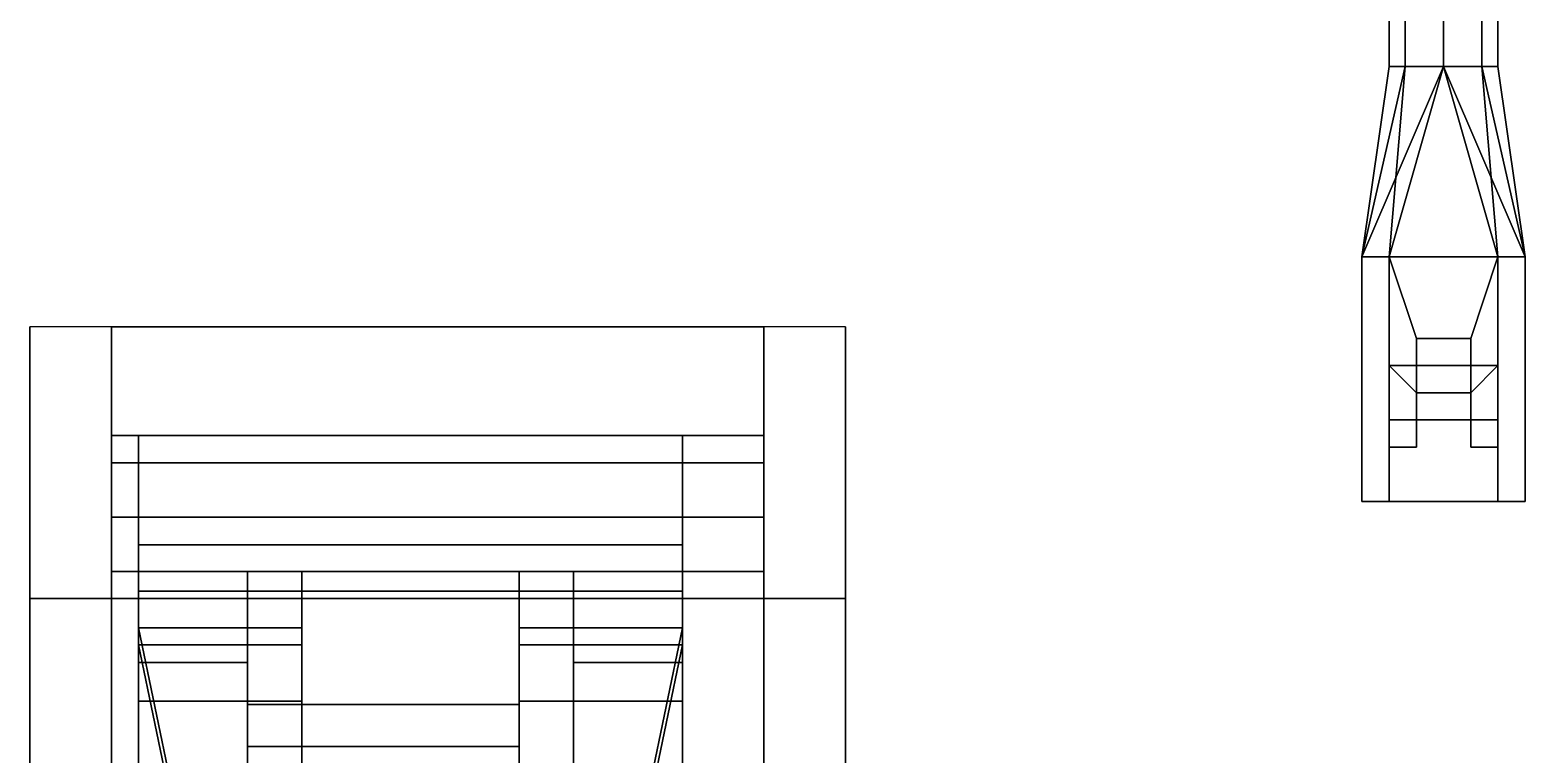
# Model space of a CAD drawing. Header units: millimetres. Extents: x -0.9 to 1.2, y -2.1 to 13.
# Drawn here: x 0.63 to 1.18, y 1.953 to 2.219 of the extents above; entities that cross this region are included whole.
import ezdxf

# ---------------------------------------------------------------- set-up
doc = ezdxf.new("R2010")
doc.units = ezdxf.units.MM
for name, color, linetype in [('fenders', 6, 'Continuous'), ('rear_wheel_39', 2, 'Continuous'), ('tmp', 4, 'Continuous'), ('tools', 3, 'Continuous'), ('tracks', 3, 'Continuous'), ('wheels', 2, 'Continuous')]:
    doc.layers.add(name, color=color, linetype=linetype)

msp = doc.modelspace()

# ---------------------------------------------------------------- linework, layer by layer
at = {"layer": 'fenders'}
for points in [[(0.93, 2.01, 0.82), (0.93, 2.11, 0.73), (0.63, 2.11, 0.73), (0.63, 2.01, 0.82)], [(0.63, 2.01, 0.82), (0.63, 2.11, 0.73), (0.63, 1.84308, 0.71)], [(0.93, 2, 0.79), (0.93, 2.09, 0.71), (0.93, 2.11, 0.73), (0.93, 2.01, 0.82)], [(0.93, 1.9, 0.88), (0.93, 2.01, 0.82), (0.63, 2.01, 0.82), (0.63, 1.9, 0.88)], [(0.63, 1.9, 0.88), (0.63, 2.01, 0.82), (0.63, 1.84308, 0.71), (0.63, 1.79, 0.89)], [(0.93, 1.89, 0.83), (0.93, 2, 0.79), (0.93, 2.01, 0.82), (0.93, 1.9, 0.88)]]:
    msp.add_3dface(points, dxfattribs=at)
at = {"layer": 'rear_wheel_39'}
for points in [[(0.67, 2.02981, 0.33), (0.67, 2.07, 0.48), (0.87, 2.07, 0.48), (0.87, 2.02981, 0.33)], [(0.67, 2.07, 0.48), (0.67, 2.02981, 0.33), (0.67, 1.98651, 0.355), (0.67, 2.02, 0.48)], [(0.67, 2.02981, 0.63), (0.67, 2.07, 0.48), (0.67, 2.02, 0.48), (0.67, 1.98651, 0.605)], [(0.67, 2.07, 0.48), (0.67, 2.02981, 0.63), (0.87, 2.02981, 0.63), (0.87, 2.07, 0.48)], [(0.87, 2.02981, 0.33), (0.87, 2.07, 0.48), (0.87, 2.02, 0.48), (0.87, 1.98651, 0.355)], [(0.87, 2.07, 0.48), (0.87, 2.02981, 0.63), (0.87, 1.98651, 0.605), (0.87, 2.02, 0.48)], [(0.67, 2.02981, 0.33), (0.67, 1.92, 0.22019), (0.67, 1.895, 0.26349), (0.67, 1.98651, 0.355)], [(0.67, 1.92, 0.73981), (0.67, 2.02981, 0.63), (0.67, 1.98651, 0.605), (0.67, 1.895, 0.69651)], [(0.67, 2.02981, 0.63), (0.67, 1.92, 0.73981), (0.87, 1.92, 0.73981), (0.87, 2.02981, 0.63)], [(0.67, 1.92, 0.22019), (0.67, 2.02981, 0.33), (0.87, 2.02981, 0.33), (0.87, 1.92, 0.22019)], [(0.87, 1.92, 0.22019), (0.87, 2.02981, 0.33), (0.87, 1.98651, 0.355), (0.87, 1.895, 0.26349)], [(0.87, 2.02981, 0.63), (0.87, 1.92, 0.73981), (0.87, 1.895, 0.69651), (0.87, 1.98651, 0.605)], [(0.71, 1.98651, 0.355), (0.71, 2.02, 0.48), (0.67, 2.02, 0.48), (0.67, 1.98651, 0.355)], [(0.71, 2.02, 0.48), (0.71, 1.98651, 0.605), (0.67, 1.98651, 0.605), (0.67, 2.02, 0.48)], [(0.71, 1.98651, 0.605), (0.71, 2.02, 0.48), (0.71, 1.86, 0.48), (0.71, 1.84794, 0.525)], [(0.71, 2.02, 0.48), (0.71, 1.98651, 0.355), (0.71, 1.84794, 0.435), (0.71, 1.86, 0.48)], [(0.83, 2.02, 0.48), (0.83, 1.98651, 0.355), (0.87, 1.98651, 0.355), (0.87, 2.02, 0.48)], [(0.83, 1.98651, 0.605), (0.83, 2.02, 0.48), (0.87, 2.02, 0.48), (0.87, 1.98651, 0.605)], [(0.83, 1.98651, 0.355), (0.83, 2.02, 0.48), (0.83, 1.86, 0.48), (0.83, 1.84794, 0.435)], [(0.83, 2.02, 0.48), (0.83, 1.98651, 0.605), (0.83, 1.84794, 0.525), (0.83, 1.86, 0.48)], [(0.71, 1.895, 0.26349), (0.71, 1.98651, 0.355), (0.67, 1.98651, 0.355), (0.67, 1.895, 0.26349)], [(0.71, 1.98651, 0.605), (0.71, 1.895, 0.69651), (0.67, 1.895, 0.69651), (0.67, 1.98651, 0.605)], [(0.71, 1.98651, 0.355), (0.71, 1.895, 0.26349), (0.71, 1.815, 0.40206), (0.71, 1.84794, 0.435)], [(0.71, 1.895, 0.69651), (0.71, 1.98651, 0.605), (0.71, 1.84794, 0.525), (0.71, 1.815, 0.55794)], [(0.83, 1.98651, 0.355), (0.83, 1.895, 0.26349), (0.87, 1.895, 0.26349), (0.87, 1.98651, 0.355)], [(0.83, 1.895, 0.26349), (0.83, 1.98651, 0.355), (0.83, 1.84794, 0.435), (0.83, 1.815, 0.40206)], [(0.83, 1.895, 0.69651), (0.83, 1.98651, 0.605), (0.87, 1.98651, 0.605), (0.87, 1.895, 0.69651)], [(0.83, 1.98651, 0.605), (0.83, 1.895, 0.69651), (0.83, 1.815, 0.55794), (0.83, 1.84794, 0.525)]]:
    msp.add_3dface(points, dxfattribs=at)
at = {"layer": 'tmp', "extrusion": (-1, 0, 0)}
for p, q in [((1.14, 2.06576, 1.07), (1.14, 2.06576, 1.03)), ((1.16, 2.06576, 1.07), (1.16, 2.06576, 1.03))]:
    msp.add_line(p, q, dxfattribs=at)
at = {"layer": 'tmp', "extrusion": (1, -1.49966e-32, 1.22461e-16)}
for p, q in [((1.14, 2.06576, 1.15), (1.14, 2.06576, 1.19)), ((1.16, 2.06576, 1.15), (1.16, 2.06576, 1.19))]:
    msp.add_line(p, q, dxfattribs=at)
at = {"layer": 'tools'}
for points in [[(1.13586, 2.20576, 1.09586), (1.13, 2.20576, 1.11), (1.13, 2.79576, 1.11), (1.13586, 2.79576, 1.09586)], [(1.13, 2.20576, 1.11), (1.13586, 2.20576, 1.12414), (1.13586, 2.79576, 1.12414), (1.13, 2.79576, 1.11)], [(1.15, 2.20576, 1.09), (1.13586, 2.20576, 1.09586), (1.13586, 2.79576, 1.09586), (1.15, 2.79576, 1.09)], [(1.13586, 2.20576, 1.12414), (1.15, 2.20576, 1.13), (1.15, 2.79576, 1.13), (1.13586, 2.79576, 1.12414)], [(1.16414, 2.20576, 1.09586), (1.15, 2.20576, 1.09), (1.15, 2.79576, 1.09), (1.16414, 2.79576, 1.09586)], [(1.15, 2.20576, 1.13), (1.16414, 2.20576, 1.12414), (1.16414, 2.79576, 1.12414), (1.15, 2.79576, 1.13)], [(1.17, 2.20576, 1.11), (1.16414, 2.20576, 1.09586), (1.16414, 2.79576, 1.09586), (1.17, 2.79576, 1.11)], [(1.16414, 2.20576, 1.12414), (1.17, 2.20576, 1.11), (1.17, 2.79576, 1.11), (1.16414, 2.79576, 1.12414)], [(1.13586, 2.20576, 1.12414), (1.12, 2.13576, 1.13), (1.12, 2.13576, 1.13), (1.13, 2.13576, 1.15)], [(1.13, 2.20576, 1.11), (1.12, 2.13576, 1.13), (1.12, 2.13576, 1.13), (1.13586, 2.20576, 1.12414)], [(1.13586, 2.20576, 1.09586), (1.12, 2.13576, 1.13), (1.12, 2.13576, 1.13), (1.13, 2.20576, 1.11)], [(1.12, 2.13576, 1.09), (1.12, 2.13576, 1.13), (1.12, 2.13576, 1.13), (1.13586, 2.20576, 1.09586)], [(1.12, 2.13576, 1.09), (1.13586, 2.20576, 1.09586), (1.13586, 2.20576, 1.09586), (1.15, 2.20576, 1.09)], [(1.12, 2.13576, 1.09), (1.15, 2.20576, 1.09), (1.15, 2.20576, 1.09), (1.13, 2.13576, 1.07)], [(1.17, 2.13576, 1.15), (1.15, 2.20576, 1.13), (1.15, 2.20576, 1.13), (1.13, 2.13576, 1.15)], [(1.15, 2.20576, 1.13), (1.13586, 2.20576, 1.12414), (1.13586, 2.20576, 1.12414), (1.13, 2.13576, 1.15)], [(1.13, 2.13576, 1.07), (1.15, 2.20576, 1.09), (1.15, 2.20576, 1.09), (1.17, 2.13576, 1.07)], [(1.16414, 2.20576, 1.12414), (1.15, 2.20576, 1.13), (1.15, 2.20576, 1.13), (1.17, 2.13576, 1.15)], [(1.18, 2.13576, 1.09), (1.15, 2.20576, 1.09), (1.15, 2.20576, 1.09), (1.16414, 2.20576, 1.09586)], [(1.18, 2.13576, 1.09), (1.17, 2.13576, 1.07), (1.17, 2.13576, 1.07), (1.15, 2.20576, 1.09)], [(1.18, 2.13576, 1.13), (1.16414, 2.20576, 1.12414), (1.16414, 2.20576, 1.12414), (1.17, 2.13576, 1.15)], [(1.18, 2.13576, 1.13), (1.17, 2.20576, 1.11), (1.17, 2.20576, 1.11), (1.16414, 2.20576, 1.12414)], [(1.18, 2.13576, 1.13), (1.16414, 2.20576, 1.09586), (1.16414, 2.20576, 1.09586), (1.17, 2.20576, 1.11)], [(1.18, 2.13576, 1.13), (1.18, 2.13576, 1.09), (1.18, 2.13576, 1.09), (1.16414, 2.20576, 1.09586)], [(1.13, 2.04576, 1.07), (1.12, 2.04576, 1.09), (1.12, 2.13576, 1.09), (1.13, 2.13576, 1.07)], [(1.12, 2.04576, 1.13), (1.13, 2.04576, 1.15), (1.13, 2.13576, 1.15), (1.12, 2.13576, 1.13)], [(1.12, 2.04576, 1.09), (1.12, 2.04576, 1.13), (1.12, 2.13576, 1.13), (1.12, 2.13576, 1.09)], [(1.13, 2.06576, 1.07), (1.13, 2.13576, 1.07), (1.14, 2.10576, 1.07), (1.14, 2.06576, 1.07)], [(1.14, 2.10576, 1.07), (1.13, 2.13576, 1.07), (1.17, 2.13576, 1.07), (1.16, 2.10576, 1.07)], [(1.16, 2.10576, 1.15), (1.17, 2.13576, 1.15), (1.13, 2.13576, 1.15), (1.14, 2.10576, 1.15)], [(1.14, 2.06576, 1.15), (1.14, 2.10576, 1.15), (1.13, 2.13576, 1.15), (1.13, 2.06576, 1.15)], [(1.16, 2.06576, 1.07), (1.16, 2.10576, 1.07), (1.17, 2.13576, 1.07), (1.17, 2.06576, 1.07)], [(1.17, 2.06576, 1.15), (1.17, 2.13576, 1.15), (1.16, 2.10576, 1.15), (1.16, 2.06576, 1.15)], [(1.18, 2.04576, 1.09), (1.17, 2.04576, 1.07), (1.17, 2.13576, 1.07), (1.18, 2.13576, 1.09)], [(1.17, 2.04576, 1.15), (1.18, 2.04576, 1.13), (1.18, 2.13576, 1.13), (1.17, 2.13576, 1.15)], [(1.18, 2.04576, 1.13), (1.18, 2.04576, 1.09), (1.18, 2.13576, 1.09), (1.18, 2.13576, 1.13)], [(1.14, 2.08576, 1.03), (1.14, 2.10576, 1.07), (1.16, 2.10576, 1.07), (1.16, 2.08576, 1.03)], [(1.14, 2.06576, 1.07), (1.14, 2.10576, 1.07), (1.14, 2.08576, 1.03), (1.14, 2.06576, 1.03)], [(1.14, 2.08576, 1.19), (1.14, 2.10576, 1.15), (1.14, 2.06576, 1.15), (1.14, 2.06576, 1.19)], [(1.16, 2.08576, 1.19), (1.16, 2.10576, 1.15), (1.14, 2.10576, 1.15), (1.14, 2.08576, 1.19)], [(1.16, 2.08576, 1.03), (1.16, 2.10576, 1.07), (1.16, 2.06576, 1.07), (1.16, 2.06576, 1.03)], [(1.16, 2.06576, 1.15), (1.16, 2.10576, 1.15), (1.16, 2.08576, 1.19), (1.16, 2.06576, 1.19)], [(1.13, 2.04576, 1.01), (1.13, 2.06576, 1.03), (1.13, 2.09576, 0.92), (1.13, 2.07576, 0.92)], [(1.13, 2.09576, 0.92), (1.14, 2.08576, 0.95667), (1.16, 2.08576, 0.95667), (1.17, 2.09576, 0.92)], [(1.13, 2.07576, 0.92), (1.13, 2.09576, 0.92), (1.17, 2.09576, 0.92), (1.17, 2.07576, 0.92)], [(1.13, 2.09576, 0.92), (1.13, 2.06576, 1.03), (1.14, 2.06576, 1.03), (1.14, 2.08576, 0.95667)], [(1.14, 2.08576, 1.26333), (1.14, 2.06576, 1.19), (1.13, 2.06576, 1.19), (1.13, 2.09576, 1.3)], [(1.17, 2.09576, 1.3), (1.16, 2.08576, 1.26333), (1.14, 2.08576, 1.26333), (1.13, 2.09576, 1.3)], [(1.13, 2.09576, 1.3), (1.13, 2.06576, 1.19), (1.13, 2.04576, 1.21), (1.13, 2.07576, 1.3)], [(1.17, 2.07576, 1.3), (1.17, 2.09576, 1.3), (1.13, 2.09576, 1.3), (1.13, 2.07576, 1.3)], [(1.16, 2.08576, 0.95667), (1.16, 2.06576, 1.03), (1.17, 2.06576, 1.03), (1.17, 2.09576, 0.92)], [(1.17, 2.09576, 1.3), (1.17, 2.06576, 1.19), (1.16, 2.06576, 1.19), (1.16, 2.08576, 1.26333)], [(1.17, 2.09576, 0.92), (1.17, 2.06576, 1.03), (1.17, 2.04576, 1.01), (1.17, 2.07576, 0.92)], [(1.17, 2.04576, 1.21), (1.17, 2.06576, 1.19), (1.17, 2.09576, 1.3), (1.17, 2.07576, 1.3)], [(1.14, 2.06576, 1.03), (1.14, 2.08576, 1.03), (1.14, 2.08576, 0.95667)], [(1.14, 2.08576, 0.95667), (1.14, 2.08576, 1.03), (1.16, 2.08576, 1.03), (1.16, 2.08576, 0.95667)], [(1.16, 2.08576, 1.26333), (1.16, 2.08576, 1.19), (1.14, 2.08576, 1.19), (1.14, 2.08576, 1.26333)], [(1.14, 2.08576, 1.26333), (1.14, 2.08576, 1.19), (1.14, 2.06576, 1.19), (1.14, 2.08576, 1.26333)], [(1.16, 2.08576, 0.95667), (1.16, 2.08576, 1.03), (1.16, 2.06576, 1.03), (1.16, 2.08576, 0.95667)], [(1.16, 2.06576, 1.19), (1.16, 2.08576, 1.19), (1.16, 2.08576, 1.26333)], [(1.17, 2.07576, 0.92), (1.17, 2.04576, 1.01), (1.13, 2.04576, 1.01), (1.13, 2.07576, 0.92)], [(1.13, 2.07576, 1.3), (1.13, 2.04576, 1.21), (1.17, 2.04576, 1.21), (1.17, 2.07576, 1.3)], [(1.13, 2.04576, 1.07), (1.13, 2.06576, 1.07), (1.13, 2.06576, 1.03), (1.13, 2.04576, 1.01)], [(1.13, 2.06576, 1.03), (1.13, 2.06576, 1.07), (1.14, 2.06576, 1.07), (1.14, 2.06576, 1.03)], [(1.14, 2.06576, 1.19), (1.14, 2.06576, 1.15), (1.13, 2.06576, 1.15), (1.13, 2.06576, 1.19)], [(1.13, 2.06576, 1.19), (1.13, 2.06576, 1.15), (1.13, 2.04576, 1.15), (1.13, 2.04576, 1.21)], [(1.16, 2.06576, 1.03), (1.16, 2.06576, 1.07), (1.17, 2.06576, 1.07), (1.17, 2.06576, 1.03)], [(1.17, 2.06576, 1.19), (1.17, 2.06576, 1.15), (1.16, 2.06576, 1.15), (1.16, 2.06576, 1.19)], [(1.17, 2.06576, 1.03), (1.17, 2.06576, 1.07), (1.17, 2.04576, 1.07), (1.17, 2.04576, 1.01)], [(1.17, 2.04576, 1.15), (1.17, 2.06576, 1.15), (1.17, 2.06576, 1.19), (1.17, 2.04576, 1.21)], [(1.17, 2.04576, 1.07), (1.18, 2.04576, 1.09), (1.12, 2.04576, 1.09), (1.13, 2.04576, 1.07)], [(1.18, 2.04576, 1.09), (1.18, 2.04576, 1.13), (1.12, 2.04576, 1.13), (1.12, 2.04576, 1.09)], [(1.18, 2.04576, 1.13), (1.17, 2.04576, 1.15), (1.13, 2.04576, 1.15), (1.12, 2.04576, 1.13)], [(1.17, 2.04576, 1.01), (1.17, 2.04576, 1.07), (1.13, 2.04576, 1.07), (1.13, 2.04576, 1.01)], [(1.13, 2.04576, 1.21), (1.13, 2.04576, 1.15), (1.17, 2.04576, 1.15), (1.17, 2.04576, 1.21)]]:
    msp.add_3dface(points, dxfattribs=at)
at = {"layer": 'tracks'}
for points in [[(0.66, 2.11, 0.48), (0.66, 2.06, 0.31), (0.66, 2.02, 0.31), (0.66, 2.07, 0.48)], [(0.9, 2.11, 0.48), (0.9, 2.06, 0.31), (0.66, 2.06, 0.31), (0.66, 2.11, 0.48)], [(0.9, 2.04, 0.68), (0.9, 2.11, 0.48), (0.66, 2.11, 0.48), (0.66, 2.04, 0.68)], [(0.66, 2.04, 0.68), (0.66, 2.11, 0.48), (0.66, 2.07, 0.48), (0.66, 2.02, 0.65)], [(0.9, 2.02, 0.31), (0.9, 2.06, 0.31), (0.9, 2.11, 0.48), (0.9, 2.07, 0.48)], [(0.9, 2.07, 0.48), (0.9, 2.11, 0.48), (0.9, 2.04, 0.68), (0.9, 2.02, 0.65)], [(0.66, 2.07, 0.48), (0.66, 2.02, 0.31), (0.9, 2.02, 0.31), (0.9, 2.07, 0.48)], [(0.66, 2.02, 0.65), (0.66, 2.07, 0.48), (0.9, 2.07, 0.48), (0.9, 2.02, 0.65)], [(0.66, 2.06, 0.31), (0.66, 1.87, 0.16), (0.66, 1.87, 0.19), (0.66, 2.02, 0.31)], [(0.9, 2.06, 0.31), (0.9, 1.87, 0.16), (0.66, 1.87, 0.16), (0.66, 2.06, 0.31)], [(0.9, 1.87, 0.19), (0.9, 1.87, 0.16), (0.9, 2.06, 0.31), (0.9, 2.02, 0.31)], [(0.66, 1.87, 0.8), (0.66, 2.04, 0.68), (0.66, 2.02, 0.65), (0.66, 1.87, 0.76)], [(0.9, 1.87, 0.8), (0.9, 2.04, 0.68), (0.66, 2.04, 0.68), (0.66, 1.87, 0.8)], [(0.9, 2.02, 0.65), (0.9, 2.04, 0.68), (0.9, 1.87, 0.8), (0.9, 1.87, 0.76)], [(0.66, 2.02, 0.31), (0.66, 1.87, 0.19), (0.9, 1.87, 0.19), (0.9, 2.02, 0.31)], [(0.66, 1.87, 0.76), (0.66, 2.02, 0.65), (0.9, 2.02, 0.65), (0.9, 1.87, 0.76)]]:
    msp.add_3dface(points, dxfattribs=at)
at = {"layer": 'wheels'}
for points in [[(0.67, 2.07, 0.48), (0.67, 2.01271, 0.65634), (0.87, 2.01271, 0.65634), (0.87, 2.07, 0.48)], [(0.67, 2.02, 0.48), (0.67, 1.97225, 0.62695), (0.67, 2.01271, 0.65634), (0.67, 2.07, 0.48)], [(0.67, 2.01271, 0.30366), (0.67, 2.07, 0.48), (0.87, 2.07, 0.48), (0.87, 2.01271, 0.30366)], [(0.67, 1.97225, 0.33305), (0.67, 2.02, 0.48), (0.67, 2.07, 0.48), (0.67, 2.01271, 0.30366)], [(0.87, 1.97225, 0.62695), (0.87, 2.02, 0.48), (0.87, 2.07, 0.48), (0.87, 2.01271, 0.65634)], [(0.87, 2.02, 0.48), (0.87, 1.97225, 0.33305), (0.87, 2.01271, 0.30366), (0.87, 2.07, 0.48)], [(0.73, 1.97225, 0.33305), (0.73, 2.02, 0.48), (0.67, 2.02, 0.48), (0.67, 1.97225, 0.33305)], [(0.73, 2.02, 0.48), (0.73, 1.99922, 0.54396), (0.67, 1.99922, 0.54396), (0.67, 2.02, 0.48)], [(0.73, 1.95563, 0.3934), (0.73, 1.97108, 0.44095), (0.73, 2.02, 0.48), (0.73, 1.97225, 0.33305)], [(0.73, 1.97108, 0.44095), (0.73, 1.93762, 0.47811), (0.73, 1.99922, 0.54396), (0.73, 2.02, 0.48)], [(0.81, 2.02, 0.48), (0.81, 1.97225, 0.33305), (0.87, 1.97225, 0.33305), (0.87, 2.02, 0.48)], [(0.81, 1.97108, 0.44095), (0.81, 1.95563, 0.3934), (0.81, 1.97225, 0.33305), (0.81, 2.02, 0.48)], [(0.81, 1.99922, 0.54396), (0.81, 2.02, 0.48), (0.87, 2.02, 0.48), (0.87, 1.99922, 0.54396)], [(0.81, 1.93762, 0.47811), (0.81, 1.97108, 0.44095), (0.81, 2.02, 0.48), (0.81, 1.99922, 0.54396)], [(0.67, 1.84725, 0.24224), (0.67, 1.97225, 0.33305), (0.67, 2.01271, 0.30366), (0.67, 1.86271, 0.19468)], [(0.67, 1.86271, 0.19468), (0.67, 2.01271, 0.30366), (0.87, 2.01271, 0.30366), (0.87, 1.86271, 0.19468)], [(0.67, 1.97225, 0.62695), (0.67, 1.84725, 0.71776), (0.67, 1.86271, 0.76532), (0.67, 2.01271, 0.65634)], [(0.67, 2.01271, 0.65634), (0.67, 1.86271, 0.76532), (0.87, 1.86271, 0.76532), (0.87, 2.01271, 0.65634)], [(0.87, 1.97225, 0.33305), (0.87, 1.84725, 0.24224), (0.87, 1.86271, 0.19468), (0.87, 2.01271, 0.30366)], [(0.87, 1.84725, 0.71776), (0.87, 1.97225, 0.62695), (0.87, 2.01271, 0.65634), (0.87, 1.86271, 0.76532)], [(0.73, 1.99922, 0.54396), (0.73, 1.8545, 0.49694), (0.7, 1.8545, 0.49694), (0.67, 1.99922, 0.54396)], [(0.67, 1.99922, 0.54396), (0.7, 1.8545, 0.49694), (0.7, 1.84832, 0.51596), (0.67, 1.99304, 0.56298)], [(0.73, 1.93762, 0.47811), (0.73, 1.88871, 0.46771), (0.73, 1.8545, 0.49694), (0.73, 1.99922, 0.54396)], [(0.81, 1.8545, 0.49694), (0.81, 1.99922, 0.54396), (0.87, 1.99922, 0.54396), (0.84, 1.8545, 0.49694)], [(0.81, 1.88871, 0.46771), (0.81, 1.93762, 0.47811), (0.81, 1.99922, 0.54396), (0.81, 1.8545, 0.49694)], [(0.87, 1.99304, 0.56298), (0.84, 1.84832, 0.51596), (0.84, 1.8545, 0.49694), (0.87, 1.99922, 0.54396)], [(0.73, 1.99304, 0.56298), (0.73, 1.97225, 0.62695), (0.67, 1.97225, 0.62695), (0.67, 1.99304, 0.56298)], [(0.73, 1.84832, 0.51596), (0.73, 1.99304, 0.56298), (0.67, 1.99304, 0.56298), (0.7, 1.84832, 0.51596)], [(0.73, 1.9045, 0.58005), (0.73, 1.90972, 0.62978), (0.73, 1.97225, 0.62695), (0.73, 1.99304, 0.56298)], [(0.73, 1.85882, 0.55972), (0.73, 1.9045, 0.58005), (0.73, 1.99304, 0.56298), (0.73, 1.84832, 0.51596)], [(0.81, 1.97225, 0.62695), (0.81, 1.99304, 0.56298), (0.87, 1.99304, 0.56298), (0.87, 1.97225, 0.62695)], [(0.81, 1.90972, 0.62978), (0.81, 1.9045, 0.58005), (0.81, 1.99304, 0.56298), (0.81, 1.97225, 0.62695)], [(0.81, 1.99304, 0.56298), (0.81, 1.84832, 0.51596), (0.84, 1.84832, 0.51596), (0.87, 1.99304, 0.56298)], [(0.81, 1.9045, 0.58005), (0.81, 1.85882, 0.55972), (0.81, 1.84832, 0.51596), (0.81, 1.99304, 0.56298)], [(0.73, 1.91784, 0.29352), (0.73, 1.97225, 0.33305), (0.67, 1.97225, 0.33305), (0.67, 1.91784, 0.29352)], [(0.73, 1.97225, 0.62695), (0.73, 1.84725, 0.71776), (0.67, 1.84725, 0.71776), (0.67, 1.97225, 0.62695)], [(0.71, 1.97108, 0.44095), (0.71, 1.95563, 0.3934), (0.81, 1.95563, 0.3934), (0.81, 1.97108, 0.44095)], [(0.71, 1.93762, 0.47811), (0.71, 1.97108, 0.44095), (0.81, 1.97108, 0.44095), (0.81, 1.93762, 0.47811)], [(0.73, 1.90672, 0.383), (0.73, 1.95563, 0.3934), (0.73, 1.97225, 0.33305), (0.73, 1.91784, 0.29352)], [(0.73, 1.90972, 0.62978), (0.73, 1.86927, 0.65917), (0.73, 1.84725, 0.71776), (0.73, 1.97225, 0.62695)], [(0.81, 1.97225, 0.33305), (0.81, 1.91784, 0.29352), (0.87, 1.91784, 0.29352), (0.87, 1.97225, 0.33305)], [(0.81, 1.95563, 0.3934), (0.81, 1.90672, 0.383), (0.81, 1.91784, 0.29352), (0.81, 1.97225, 0.33305)], [(0.81, 1.84725, 0.71776), (0.81, 1.97225, 0.62695), (0.87, 1.97225, 0.62695), (0.87, 1.84725, 0.71776)], [(0.81, 1.86927, 0.65917), (0.81, 1.90972, 0.62978), (0.81, 1.97225, 0.62695), (0.81, 1.84725, 0.71776)], [(0.71, 1.95563, 0.3934), (0.71, 1.90672, 0.383), (0.81, 1.90672, 0.383), (0.81, 1.95563, 0.3934)]]:
    msp.add_3dface(points, dxfattribs=at)

doc.saveas('drawing.dxf')
